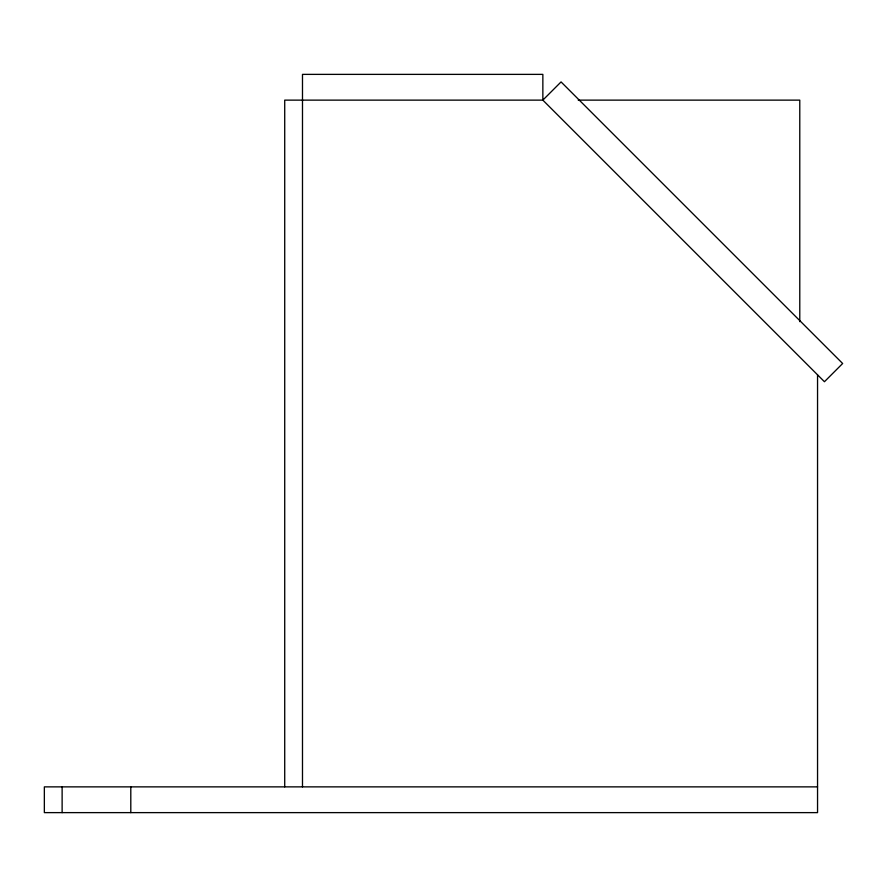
<?xml version="1.0" encoding="UTF-8"?>
<svg xmlns="http://www.w3.org/2000/svg" width="887" height="887" viewBox="0 0 887 887"><rect width="100%" height="100%" fill="white"/><g stroke="black" fill="none" stroke-linecap="round" stroke-linejoin="round"><path stroke-width="1.33" d="M578.235 100.131L799.775 100.131L799.775 321.659M817.548 786.869L44.35 786.869L44.35 812.625L817.548 812.625L817.548 374.824M302.489 786.869L302.489 74.375L542.855 74.375L542.855 100.131L824.444 381.72L842.65 363.504L561.061 81.914L542.855 100.131L284.716 100.131L284.716 786.869M130.799 786.869L130.799 812.625M62.123 786.869L62.123 812.625"/></g></svg>
